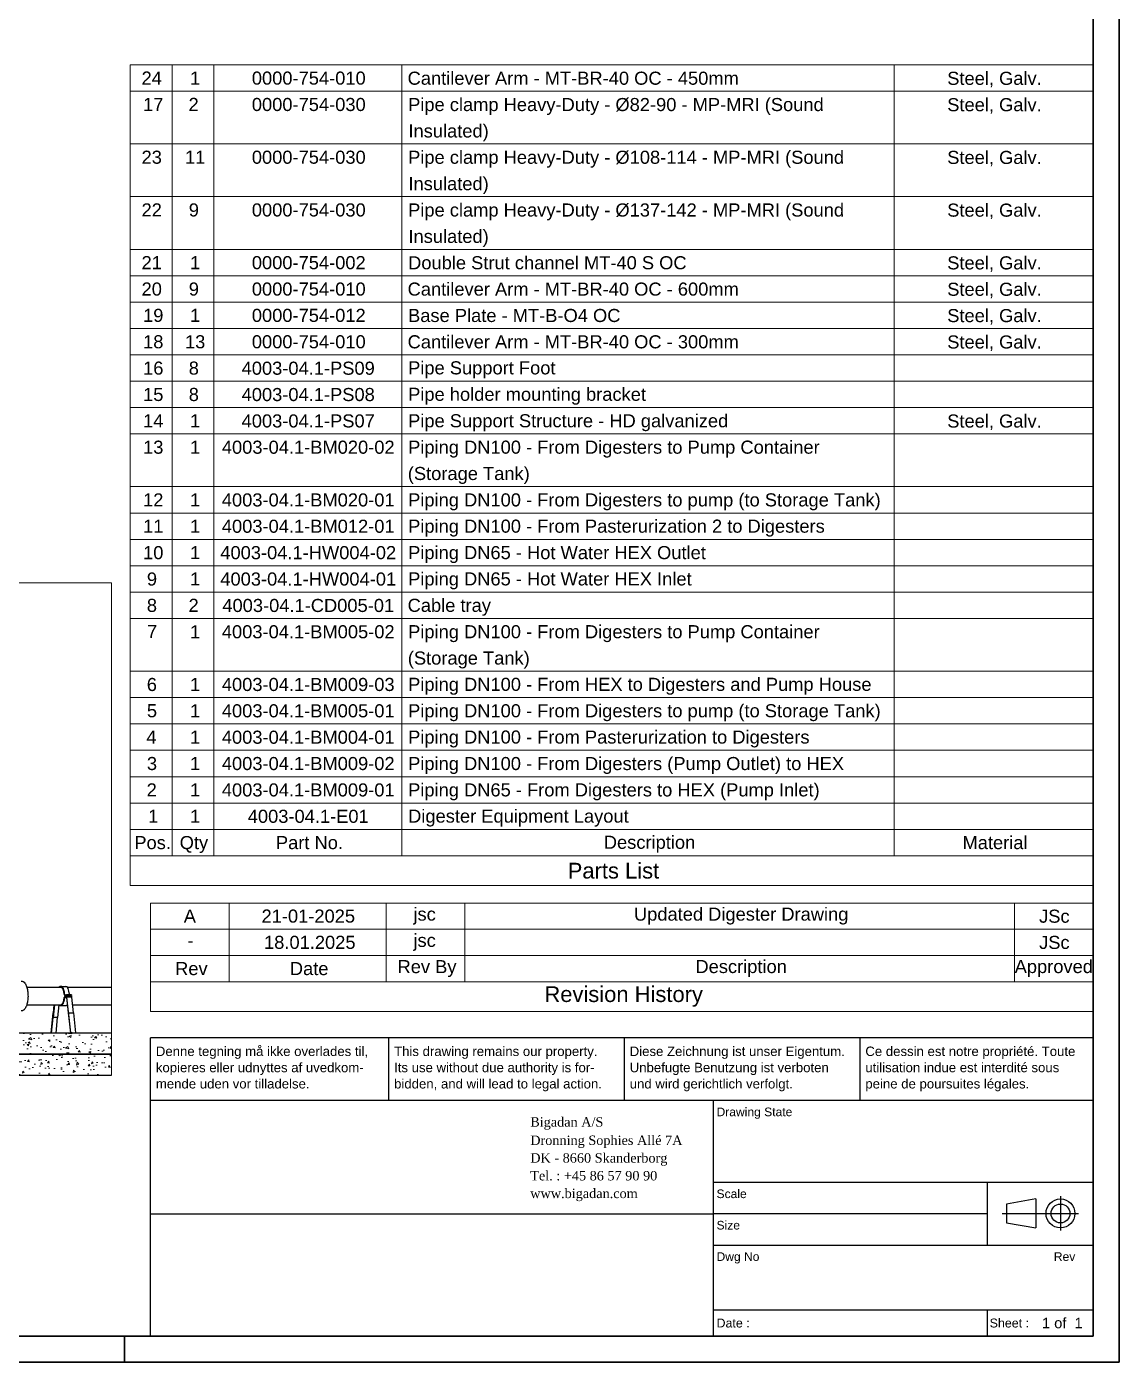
# Model space of a CAD drawing. Header units: millimetres. Extents: x 0 to 157650, y 0 to 89100.
# Drawn here: x 126350 to 157650, y 0 to 38265 of the extents above; entities that cross this region are included whole.
import ezdxf
from ezdxf.enums import TextEntityAlignment as Align

# ---------------------------------------------------------------- set-up
doc = ezdxf.new("R2018")
doc.units = ezdxf.units.MM
doc.header["$LTSCALE"] = 150
doc.layers.get('0').update_dxf_attribs({"lineweight": 18})
for name, color, linetype, lineweight in [('Border', 7, 'Continuous', 35), ('Hatch', 7, 'Continuous', 18), ('Symbol', 7, 'Continuous', 18), ('Title', 7, 'Continuous', 25), ('Visible', 7, 'Continuous', 25), ('Visible Narrow', 7, 'Continuous', 18)]:
    doc.layers.add(name, color=color, linetype=linetype, lineweight=lineweight)
doc.styles.add('Note Text', font='arial.ttf')
doc.styles.get("Standard").update_dxf_attribs({"font": 'arial.ttf'})
doc.styles.add('Text Style150', font='arial.ttf')
doc.styles.add('Text Style72', font='arial.ttf')
doc.styles.add('Text Style85', font='times.ttf')
doc.styles.add('Title', font='arial.ttf')
doc.styles.add('Title150', font='arial.ttf')
doc.styles.add('Title200', font='arial.ttf')

# ---------------------------------------------------------------- blocks, each defined once
blk = doc.blocks.new('Borders Bigadan Border')
at = {"layer": 'Border'}
for p, q in [((1051, 594), (1051, 0)), ((1046, 5), (1046, 589)), ((20, 5), (1046, 5)), ((861, 5), (861, 0)), ((1051, 0), (0, 0))]:
    blk.add_line(p, q, dxfattribs=at)
blk = doc.blocks.new('Title Blocks Title')
at = {"layer": 'Title'}
for p, q in [((205, 62), (25, 62)), ((25, 50), (25, 62)), ((70.5, 50), (70.5, 62)), ((115.5, 50), (115.5, 62)), ((160.5, 50), (160.5, 62)), ((205, 50), (25, 50)), ((25, 5), (25, 50)), ((132.5, 5), (132.5, 50)), ((205, 34.36), (132.5, 34.36)), ((184.74, 34.36), (184.74, 22.36)), ((25, 28.36), (132.5, 28.36)), ((184.74, 28.36), (132.5, 28.36)), ((132.5, 22.36), (205, 22.36)), ((132.5, 10), (205, 10)), ((184.74, 10), (184.74, 5))]:
    blk.add_line(p, q, dxfattribs=at)
at = {"layer": 'Title', "lineweight": 25}
for p, q in [((194.05, 31.19), (188.45, 30.23)), ((194.05, 31.19), (194.05, 25.67)), ((198.77, 31.7), (198.77, 25.16)), ((187.65, 28.43), (202.19, 28.43)), ((188.45, 30.23), (188.45, 26.63)), ((188.45, 26.63), (194.05, 25.67))]:
    blk.add_line(p, q, dxfattribs=at)
for radius in [2.76, 1.8]:
    blk.add_circle((198.77, 28.43), radius, dxfattribs=at)
at = {"layer": 'Title'}
for s, height, style, p in [('Denne tegning må ikke overlades til,', 1.8, 'Text Style72', (26, 58.5)), ('This drawing remains our property.', 1.8, 'Text Style72', (71.5, 58.5)), ('Diese Zeichnung ist unser Eigentum.', 1.8, 'Text Style72', (116.5, 58.5)), ('Ce dessin est notre propriété. Toute', 1.8, 'Text Style72', (161.5, 58.5)), ('kopieres eller udnyttes af uvedkom-', 1.8, 'Text Style72', (26, 55.4)), ('Its use without due authority is for-', 1.8, 'Text Style72', (71.5, 55.4)), ('Unbefugte Benutzung ist verboten', 1.8, 'Text Style72', (116.5, 55.4)), ('utilisation indue est interdité sous', 1.8, 'Text Style72', (161.5, 55.4)), ('mende uden vor tilladelse.', 1.8, 'Text Style72', (26, 52.3)), ('bidden, and will lead to legal action.', 1.8, 'Text Style72', (71.5, 52.3)), ('und wird gerichtlich verfolgt.', 1.8, 'Text Style72', (116.5, 52.3)), ('peine de poursuites légales.', 1.8, 'Text Style72', (161.5, 52.3)), ('Drawing State', 1.65, 'Title150', (133.08, 47)), ('Bigadan A/S', 1.8, 'Text Style85', (97.5, 45.01)), ('Dronning Sophies Allé 7A', 1.8, 'Text Style85', (97.5, 41.51)), ('DK - 8660 Skanderborg', 1.8, 'Text Style85', (97.5, 38.13)), ('Tel. : +45 86 57 90 90', 1.8, 'Text Style85', (97.5, 34.74)), ('www.bigadan.com', 1.8, 'Text Style85', (97.5, 31.36)), ('Scale', 1.65, 'Title150', (133.08, 31.36)), ('Size', 1.65, 'Title150', (133.08, 25.36)), ('Dwg No', 1.65, 'Title150', (133.08, 19.36)), ('Rev', 1.65, 'Title150', (197.5, 19.36))]:
    blk.add_text(s, height=height, dxfattribs=dict(at, style=style)).set_placement(p)
at = {"layer": 'Title', "style": 'Text Style150'}
for s, p in [('Date :', (133.08, 7.5)), ('Sheet :', (185.24, 7.5))]:
    blk.add_text(s, height=1.7, dxfattribs=at).set_placement(p, align=Align.MIDDLE_LEFT)
at = {"layer": 'Title', "style": 'Title200'}
blk.add_text('1 of  1', height=2, dxfattribs=at).set_placement((203, 7.5), align=Align.MIDDLE_RIGHT)
at = {"layer": 'Title', "color": 1, "true_color": 0xff0000, "insert": (169, 47.68), "char_height": 2.5, "width": 40, "attachment_point": 5, "style": 'Note Text'}
blk.add_mtext('\\fArial|b0|i0; ', dxfattribs=at)
at = {"layer": 'Title', "color": 1, "lineweight": 5, "true_color": 0xff0000, "flags": 253}
blk.add_attdef('STATUS', text='', height=6.2, dxfattribs=at).set_placement((169, 40.36), align=Align.MIDDLE_CENTER)
at = {"layer": 'Title', "lineweight": 30, "flags": 104}
for tag, height, p in [('Initial_View_Scale', 2.39, (158.62, 31.36)), ('Sheet_Size', 2.4, (158.62, 25.36)), ('REVISION_NUMBER', 3.5, (200, 15)), ('CREATION_DATE', 2, (157.5, 7.5))]:
    blk.add_attdef(tag, text='', height=height, dxfattribs=at).set_placement(p, align=Align.MIDDLE_CENTER)
for tag, p in [('PROJECT', (27.5, 24.3)), ('TITLE', (27.5, 17.3)), ('DESCRIPTION', (27.5, 10.3))]:
    blk.add_attdef(tag, text='', height=2.8, dxfattribs=at).set_placement(p, align=Align.TOP_LEFT)
blk.add_attdef('PART_NUMBER', text='', height=3.5, dxfattribs=at).set_placement((135.5, 15), align=Align.MIDDLE_LEFT)
blk = doc.blocks.new('Parts List')
at = {"layer": 'Symbol'}
for p, q in [((1046, 247.81), (862.1, 247.81)), ((862.1, 247.81), (862.1, 101.78)), ((870.1, 247.81), (870.1, 101.78)), ((878.1, 247.81), (878.1, 101.78)), ((914, 247.81), (914, 101.78)), ((1008, 247.81), (1008, 101.78)), ((1046, 247.81), (1046, 101.78)), ((1046, 242.78), (862.1, 242.78)), ((1046, 232.71), (862.1, 232.71)), ((1046, 222.64), (862.1, 222.64)), ((1046, 212.56), (862.1, 212.56)), ((1046, 207.53), (862.1, 207.53)), ((1046, 202.49), (862.1, 202.49)), ((1046, 197.46), (862.1, 197.46)), ((1046, 192.42), (862.1, 192.42)), ((1046, 187.39), (862.1, 187.39)), ((1046, 182.35), (862.1, 182.35)), ((1046, 177.32), (862.1, 177.32)), ((1046, 167.25), (862.1, 167.25)), ((1046, 162.21), (862.1, 162.21)), ((1046, 157.17), (862.1, 157.17)), ((1046, 152.14), (862.1, 152.14)), ((1046, 147.1), (862.1, 147.1)), ((1046, 142.07), (862.1, 142.07)), ((1046, 132), (862.1, 132)), ((1046, 126.96), (862.1, 126.96)), ((1046, 121.93), (862.1, 121.93)), ((1046, 116.89), (862.1, 116.89)), ((1046, 111.85), (862.1, 111.85)), ((1046, 106.82), (862.1, 106.82)), ((1046, 101.78), (862.1, 101.78)), ((862.1, 96.75), (862.1, 101.78)), ((870.1, 96.75), (870.1, 101.78)), ((878.1, 96.75), (878.1, 101.78)), ((914, 96.75), (914, 101.78)), ((1008, 96.75), (1008, 101.78)), ((1046, 96.75), (1046, 101.78)), ((862.1, 91.07), (862.1, 96.75)), ((1046, 96.75), (862.1, 96.75)), ((1046, 91.07), (1046, 96.75)), ((1046, 91.07), (862.1, 91.07))]:
    blk.add_line(p, q, dxfattribs=at)
at = {"layer": 'Symbol', "color": 7, "attachment_point": 7}
for s, insert, char_height, style in [('24', (864.27, 244.04), 2.5, 'Note Text'), ('1', (873.53, 244.04), 2.5, 'Note Text'), ('0000-754-010', (885.33, 244), 2.5, 'Note Text'), ('Cantilever Arm - MT-BR-40 OC - 450mm', (915.08, 243.98), 2.5, 'Note Text'), ('Steel, Galv.', (1018.14, 243.53), 2.5, 'Note Text'), ('17', (864.56, 239.01), 2.5, 'Note Text'), ('2', (873.24, 239.01), 2.5, 'Note Text'), ('0000-754-030', (885.33, 238.96), 2.5, 'Note Text'), ('Pipe clamp Heavy-Duty - Ø82-90 - MP-MRI (Sound ', (915.18, 238.23), 2.5, 'Note Text'), ('Steel, Galv.', (1018.14, 238.49), 2.5, 'Note Text'), ('Insulated)', (915.24, 233.19), 2.5, 'Note Text'), ('23', (864.27, 228.89), 2.5, 'Note Text'), ('11', (872.56, 228.93), 2.5, 'Note Text'), ('0000-754-030', (885.33, 228.89), 2.5, 'Note Text'), ('Pipe clamp Heavy-Duty - Ø108-114 - MP-MRI (Sound ', (915.18, 228.16), 2.5, 'Note Text'), ('Steel, Galv.', (1018.14, 228.42), 2.5, 'Note Text'), ('Insulated)', (915.24, 223.12), 2.5, 'Note Text'), ('22', (864.27, 218.86), 2.5, 'Note Text'), ('9', (873.29, 218.82), 2.5, 'Note Text'), ('0000-754-030', (885.33, 218.82), 2.5, 'Note Text'), ('Pipe clamp Heavy-Duty - Ø137-142 - MP-MRI (Sound ', (915.18, 218.09), 2.5, 'Note Text'), ('Steel, Galv.', (1018.14, 218.35), 2.5, 'Note Text'), ('Insulated)', (915.24, 213.05), 2.5, 'Note Text'), ('21', (864.27, 208.79), 2.5, 'Note Text'), ('1', (873.53, 208.79), 2.5, 'Note Text'), ('0000-754-002', (885.33, 208.75), 2.5, 'Note Text'), ('Double Strut channel MT-40 S OC', (915.18, 208.73), 2.5, 'Note Text'), ('Steel, Galv.', (1018.14, 208.28), 2.5, 'Note Text'), ('20', (864.27, 203.71), 2.5, 'Note Text'), ('9', (873.29, 203.71), 2.5, 'Note Text'), ('0000-754-010', (885.33, 203.71), 2.5, 'Note Text'), ('Cantilever Arm - MT-BR-40 OC - 600mm', (915.08, 203.7), 2.5, 'Note Text'), ('Steel, Galv.', (1018.14, 203.24), 2.5, 'Note Text'), ('19', (864.56, 198.68), 2.5, 'Note Text'), ('1', (873.53, 198.72), 2.5, 'Note Text'), ('0000-754-012', (885.33, 198.68), 2.5, 'Note Text'), ('Base Plate - MT-B-O4 OC', (915.17, 198.66), 2.5, 'Note Text'), ('Steel, Galv.', (1018.14, 198.21), 2.5, 'Note Text'), ('18', (864.56, 193.64), 2.5, 'Note Text'), ('13', (872.56, 193.64), 2.5, 'Note Text'), ('0000-754-010', (885.33, 193.64), 2.5, 'Note Text'), ('Cantilever Arm - MT-BR-40 OC - 300mm', (915.08, 193.63), 2.5, 'Note Text'), ('Steel, Galv.', (1018.14, 193.17), 2.5, 'Note Text'), ('Pipe Support Foot', (915.18, 187.94), 2.5, 'Note Text'), ('16', (864.56, 188.61), 2.5, 'Note Text'), ('8', (873.28, 188.61), 2.5, 'Note Text'), ('4003-04.1-PS09', (883.38, 188.59), 2.5, 'Note Text'), ('Pipe holder mounting bracket', (915.18, 182.89), 2.5, 'Note Text'), ('15', (864.56, 183.57), 2.5, 'Note Text'), ('8', (873.28, 183.57), 2.5, 'Note Text'), ('4003-04.1-PS08', (883.38, 183.56), 2.5, 'Note Text'), ('Pipe Support Structure - HD galvanized', (915.18, 177.83), 2.5, 'Note Text'), ('Steel, Galv.', (1018.14, 178.07), 2.5, 'Note Text'), ('14', (864.56, 178.58), 2.5, 'Note Text'), ('1', (873.53, 178.58), 2.5, 'Note Text'), ('4003-04.1-PS07', (883.38, 178.52), 2.5, 'Note Text'), ('13', (864.56, 173.5), 2.5, 'Note Text'), ('1', (873.53, 173.54), 2.5, 'Note Text'), ('4003-04.1-BM020-02', (879.6, 173.5), 2.5, 'Note Text'), ('Piping DN100 - From Digesters to Pump Container ', (915.18, 172.79), 2.5, 'Note Text'), ('(Storage Tank)', (915.12, 167.76), 2.5, 'Note Text'), ('12', (864.56, 163.47), 2.5, 'Note Text'), ('1', (873.53, 163.47), 2.5, 'Note Text'), ('4003-04.1-BM020-01', (879.6, 163.43), 2.5, 'Note Text'), ('Piping DN100 - From Digesters to pump (to Storage Tank)', (915.18, 162.72), 2.5, 'Note Text'), ('11', (864.56, 158.44), 2.5, 'Note Text'), ('1', (873.53, 158.44), 2.5, 'Note Text'), ('4003-04.1-BM012-01', (879.6, 158.4), 2.5, 'Note Text'), ('Piping DN100 - From Pasterurization 2 to Digesters', (915.18, 157.7), 2.5, 'Note Text'), ('10', (864.56, 153.36), 2.5, 'Note Text'), ('1', (873.53, 153.4), 2.5, 'Note Text'), ('4003-04.1-HW004-02', (879.31, 153.36), 2.5, 'Note Text'), ('Piping DN65 - Hot Water HEX Outlet', (915.18, 152.65), 2.5, 'Note Text'), ('9', (865.29, 148.32), 2.5, 'Note Text'), ('1', (873.53, 148.37), 2.5, 'Note Text'), ('4003-04.1-HW004-01', (879.31, 148.32), 2.5, 'Note Text'), ('Piping DN65 - Hot Water HEX Inlet', (915.18, 147.63), 2.5, 'Note Text'), ('8', (865.28, 143.29), 2.5, 'Note Text'), ('2', (873.24, 143.33), 2.5, 'Note Text'), ('4003-04.1-CD005-01', (879.7, 143.27), 2.5, 'Note Text'), ('Cable tray', (915.08, 142.58), 2.5, 'Note Text'), ('7', (865.31, 138.32), 2.5, 'Note Text'), ('1', (873.53, 138.29), 2.5, 'Note Text'), ('4003-04.1-BM005-02', (879.6, 138.25), 2.5, 'Note Text'), ('Piping DN100 - From Digesters to Pump Container ', (915.18, 137.54), 2.5, 'Note Text'), ('(Storage Tank)', (915.12, 132.51), 2.5, 'Note Text'), ('6', (865.27, 128.18), 2.5, 'Note Text'), ('1', (873.53, 128.22), 2.5, 'Note Text'), ('4003-04.1-BM009-03', (879.6, 128.18), 2.5, 'Note Text'), ('Piping DN100 - From HEX to Digesters and Pump House', (915.18, 127.49), 2.5, 'Note Text'), ('5', (865.29, 123.17), 2.5, 'Note Text'), ('1', (873.53, 123.19), 2.5, 'Note Text'), ('4003-04.1-BM005-01', (879.6, 123.15), 2.5, 'Note Text'), ('Piping DN100 - From Digesters to pump (to Storage Tank)', (915.18, 122.44), 2.5, 'Note Text'), ('4', (865.18, 118.16), 2.5, 'Note Text'), ('1', (873.53, 118.15), 2.5, 'Note Text'), ('4003-04.1-BM004-01', (879.6, 118.11), 2.5, 'Note Text'), ('Piping DN100 - From Pasterurization to Digesters', (915.18, 117.42), 2.5, 'Note Text'), ('3', (865.29, 113.08), 2.5, 'Note Text'), ('1', (873.53, 113.12), 2.5, 'Note Text'), ('4003-04.1-BM009-02', (879.6, 113.08), 2.5, 'Note Text'), ('Piping DN100 - From Digesters (Pump Outlet) to HEX', (915.18, 112.36), 2.5, 'Note Text'), ('2', (865.24, 108.08), 2.5, 'Note Text'), ('1', (873.53, 108.08), 2.5, 'Note Text'), ('4003-04.1-BM009-01', (879.6, 108.04), 2.5, 'Note Text'), ('Piping DN65 - From Digesters to HEX (Pump Inlet)', (915.18, 107.33), 2.5, 'Note Text'), ('1', (865.53, 103.05), 2.5, 'Note Text'), ('1', (873.53, 103.05), 2.5, 'Note Text'), ('4003-04.1-E01', (884.55, 103), 2.5, 'Note Text'), ('Digester Equipment Layout', (915.18, 102.32), 2.5, 'Note Text'), ('Pos.', (862.89, 97.98), 2.5, 'Note Text'), ('Qty', (871.55, 97.26), 2.5, 'Note Text'), ('Part No.', (889.93, 97.98), 2.5, 'Note Text'), ('Description', (952.55, 97.32), 2.5, 'Note Text'), ('Material', (1021.06, 97.98), 2.5, 'Note Text'), ('Parts List', (945.66, 92.36), 3, 'Title')]:
    blk.add_mtext(s, dxfattribs=dict(at, insert=insert, char_height=char_height, style=style))
blk = doc.blocks.new('Revision History')
at = {"layer": 'Symbol'}
for p, q in [((866, 87.72), (1046, 87.72)), ((866, 87.72), (866, 77.69)), ((881, 87.72), (881, 77.69)), ((911, 87.72), (911, 77.69)), ((926, 87.72), (926, 77.69)), ((1031, 87.72), (1031, 77.69)), ((1046, 87.72), (1046, 77.69)), ((866, 82.71), (1046, 82.71)), ((866, 77.69), (1046, 77.69)), ((866, 72.68), (866, 77.69)), ((881, 72.68), (881, 77.69)), ((911, 72.68), (911, 77.69)), ((926, 72.68), (926, 77.69)), ((1031, 72.68), (1031, 77.69)), ((1046, 72.68), (1046, 77.69)), ((866, 67.02), (866, 72.68)), ((866, 72.68), (1046, 72.68)), ((1046, 67.02), (1046, 72.68)), ((866, 67.02), (1046, 67.02))]:
    blk.add_line(p, q, dxfattribs=at)
at = {"layer": 'Symbol', "color": 7, "attachment_point": 7}
for s, insert, char_height, style in [('jsc', (916.2, 83.6), 2.5, 'Note Text'), ('Updated Digester Drawing', (958.31, 83.6), 2.5, 'Note Text'), ('A', (872.33, 83.97), 2.5, 'Note Text'), ('21-01-2025', (887.18, 83.94), 2.5, 'Note Text'), ('JSc', (1035.69, 83.92), 2.5, 'Note Text'), ('jsc', (916.2, 78.58), 2.5, 'Note Text'), ('-', (873.03, 79.3), 2.5, 'Note Text'), ('18.01.2025', (887.66, 78.93), 2.5, 'Note Text'), ('JSc', (1035.69, 78.91), 2.5, 'Note Text'), ('Rev By', (913.16, 73.57), 2.5, 'Note Text'), ('Description', (970.05, 73.59), 2.5, 'Note Text'), ('Approved', (1031.02, 73.59), 2.5, 'Note Text'), ('Rev', (870.68, 73.92), 2.5, 'Note Text'), ('Date', (892.59, 73.92), 2.5, 'Note Text'), ('Revision History', (941.21, 67.91), 3, 'Title')]:
    blk.add_mtext(s, dxfattribs=dict(at, insert=insert, char_height=char_height, style=style))

msp = doc.modelspace()

# ---------------------------------------------------------------- hatches: boundary and pattern name
at = {"layer": 'Hatch'}
h = msp.add_hatch(dxfattribs=at)
h.set_pattern_fill('AR-CONC', color=256, scale=80.749152, angle=120.0002, style=0)
h.set_pattern_definition([(170.00018, (0, 0), (-245.7093, 526.921), [60.5619, -666.1805]), (115.0002, (0, 0), (-469.9926, -400.7258), [48.4495, -532.9444]), (220.4516, (-20.5, 43.9), (-715.702, 126.1953), [51.4697, -566.1663]), (166.1844, (-139.86, -80.75), (-315.1477, 813.1573), [90.843, -999.271]), (216.6358, (-166.1, -13), (-1058.5757, 260.317), [77.2045, -849.25]), (111.1843, (-139.9, -80.75), (-1058.576, 260.317), [72.674, -799.4166]), (141.00018, (-145.27, 9.37), (40.5542, 579.9778), [60.5619, -666.1805]), (86.0002, (-145.3, 9.37), (-605.3405, -122.6257), [48.4495, -532.9444]), (191.4516, (-141.9, 57.7), (-564.7863, 457.352), [51.4697, -566.1663]), (157.50018, (0, 0), (-237.7045, -125.90172), [0, -526.4845, 0, -541.0193, 0, -534.9631]), (127.50018, (0, 0), (-382.0286, 24.72345), [0, -308.4618, 0, -514.3721, 0, -203.8916]), (87.50018, (90.04, -155.95), (-199.7569, 382.4122), [0, -201.8729, 0, -629.8434, 0, -835.7537]), (77.50018, (130.4, -225.88), (-305.4643, 367.409), [0, -262.4347, 0, -418.2806, 0, -593.5063])])
h.paths.add_polyline_path([(128777, 9430), (128777, 8830), (124973, 8830), (124973, 9130), (124973, 9430), (125974, 9430), (126008, 9430)])
h = msp.add_hatch(dxfattribs=at)
h.set_pattern_fill('AR-CONC', color=256, scale=80.749152, angle=30, style=0)
h.set_pattern_definition([(80.00002, (0, 0), (526.9217, 245.7079), [60.5619, -666.1805]), (25, (0, 0), (-400.7245, 469.9937), [48.4495, -532.9444]), (130.45147, (43.9, 20.5), (126.1972, 715.7016), [51.4697, -566.1663]), (76.1842, (-80.75, 139.86), (813.158, 315.1455), [90.843, -999.271]), (126.63566, (-13, 166.1), (260.32, 1058.575), [77.2045, -849.25]), (21.1842, (-80.75, 139.9), (260.32, 1058.575), [72.674, -799.4166]), (51.00002, (9.37, 145.27), (579.9777, -40.5558), [60.5619, -666.1805]), (356, (9.37, 145.3), (-122.624, 605.3408), [48.4495, -532.9444]), (101.45147, (57.7, 141.9), (457.3536, 564.785), [51.4697, -566.1663]), (67.50002, (0, 0), (-125.9011, 237.70483), [0, -526.4845, 0, -541.0193, 0, -534.9631]), (37.50002, (0, 0), (24.7245, 382.02855), [0, -308.4618, 0, -514.3721, 0, -203.8916]), (357.50002, (-155.95, -90.04), (382.41275, 199.7559), [0, -201.8729, 0, -629.8434, 0, -835.7537]), (347.50002, (-225.88, -130.4), (367.4098, 305.4633), [0, -262.4347, 0, -418.2806, 0, -593.5063])])
h.paths.add_polyline_path([(128777, 8830), (128777, 8230), (124973, 8230), (124973, 8530), (124973, 8830)])

# ---------------------------------------------------------------- linework, layer by layer
at = {"layer": 'Visible', "color": 9, "true_color": 0xc0c0c0}
for p, q in [((126352, 10747), (127329, 10747)), ((127329, 10771), (127467, 10771)), ((127512, 10747), (128777, 10747)), ((127446, 10528), (127494, 10528)), ((127494, 10504), (127446, 10504)), ((127446, 10486), (127494, 10486)), ((127494, 10462), (127446, 10462)), ((127497, 10462), (127449, 10462)), ((127449, 10462), (127449, 10450)), ((127449, 10450), (127493, 10450)), ((127493, 10450), (127554, 9879)), ((127631, 10528), (127494, 10528)), ((127494, 10504), (127494, 10528)), ((127494, 10504), (127631, 10504)), ((127631, 10486), (127494, 10486)), ((127494, 10462), (127494, 10486)), ((127635, 10462), (127497, 10462)), ((127545, 10010), (127497, 10462)), ((127631, 10528), (127631, 10504)), ((127631, 10486), (127631, 10462)), ((127635, 10462), (127682, 10013)), ((126352, 10243), (127329, 10243)), ((127048, 9442), (127109, 10013)), ((127143, 10243), (127105, 9879)), ((127109, 10013), (127113, 10010)), ((127109, 10013), (127114, 10013)), ((127113, 10010), (127138, 10243)), ((127242, 9879), (127281, 10243)), ((127329, 10219), (127467, 10219)), ((127512, 10243), (127515, 10243)), ((127550, 10013), (127545, 10010)), ((127610, 9442), (127550, 10013)), ((127550, 10013), (127687, 10013)), ((127658, 10243), (128777, 10243)), ((127687, 10013), (127748, 9442)), ((127100, 9882), (127052, 9430)), ((127105, 9879), (127100, 9882)), ((127242, 9879), (127105, 9879)), ((127190, 9430), (127237, 9879)), ((127554, 9879), (127559, 9882)), ((127559, 9879), (127554, 9879)), ((127559, 9882), (127607, 9430)), ((128777, 9430), (124973, 9430)), ((127004, 9442), (127048, 9442)), ((127004, 9430), (127004, 9442)), ((127654, 9442), (127610, 9442)), ((127654, 9430), (127654, 9442)), ((127654, 9442), (127792, 9442)), ((127792, 9442), (127792, 9430)), ((124973, 8830), (128777, 8830)), ((128777, 8830), (124973, 8830)), ((124973, 8230), (128777, 8230))]:
    msp.add_line(p, q, dxfattribs=at)
for centre, major_axis, start_param, end_param in [((127329, 10495), (0, 276), 4.903261, 6.70295), ((127329, 10495), (0, 252), 4.903261, 6.283185), ((127467, 10495), (0, 276), 4.903261, 6.283185), ((127329, 10495), (0, -276), 5.863421, 7.663109), ((127329, 10495), (0, -252), 0, 1.379924), ((127446, 10552), (0, -48), 4.903261, 6.283185), ((127446, 10438), (0, 48), 0, 1.379924), ((127446, 10552), (0, -24), 4.903261, 6.283185), ((127446, 10438), (0, 24), 0, 1.379924), ((127584, 10552), (0, -24), 4.903261, 6.283185), ((127467, 10495), (0, -276), 0, 0.453229)]:
    msp.add_ellipse(centre, major_axis=major_axis, ratio=0.39652, start_param=start_param, end_param=end_param, dxfattribs=at)
msp.add_open_spline([(126196, 10923), (126214, 10923), (126233, 10917), (126268, 10897), (126285, 10880), (126318, 10834), (126334, 10802), (126359, 10730), (126369, 10689), (126382, 10604), (126386, 10559), (126388, 10470), (126386, 10425), (126376, 10339), (126368, 10297), (126347, 10222), (126334, 10188), (126301, 10129), (126282, 10105), (126240, 10075), (126218, 10068), (126196, 10068)], degree=3, knots=[0.064761, 0.064761, 0.064761, 0.064761, 0.289392, 0.289392, 0.565888, 0.565888, 0.914198, 0.914198, 1.255611, 1.255611, 1.588087, 1.588087, 1.917875, 1.917875, 2.249077, 2.249077, 2.586809, 2.586809, 2.936684, 2.936684, 3.206354, 3.206354, 3.206354, 3.206354], dxfattribs=at)
at = {"layer": 'Visible Narrow', "color": 9, "true_color": 0xc0c0c0}
for p, q in [((126008, 22336), (128777, 22336)), ((128777, 22336), (128777, 10747)), ((128777, 10243), (128777, 10747)), ((128777, 10243), (128777, 9430)), ((128777, 9430), (128777, 8830)), ((128777, 8830), (128777, 8230))]:
    msp.add_line(p, q, dxfattribs=at)

# ---------------------------------------------------------------- block references
at = {"xscale": 150, "yscale": 150, "zscale": 150}
msp.add_blockref('Borders Bigadan Border', (0, 0), dxfattribs=at)
ref = msp.add_blockref('Title Blocks Title', (126150, 0), dxfattribs=dict(xscale=150, yscale=150, zscale=150))
lines = msp.add_mtext('4003-04.1-A01', dxfattribs={"layer": 'Title', "insert": (146475, 2250), "char_height": 2.5, "attachment_point": 1})
ref.add_attrib('PART_NUMBER', '', (146475, 2250), dxfattribs={"flags": 104}).embed_mtext(lines)
lines = msp.add_mtext('13-11-2024', dxfattribs={"layer": 'Title', "insert": (149775, 1125), "char_height": 2.5, "attachment_point": 1})
ref.add_attrib('CREATION_DATE', '', (149775, 1125), dxfattribs={"flags": 104}).embed_mtext(lines)
lines = msp.add_mtext('Area 04.1', dxfattribs={"layer": 'Title', "insert": (130275, 2595), "char_height": 2.5, "attachment_point": 1})
ref.add_attrib('TITLE', '', (130275, 2595), dxfattribs={"flags": 104}).embed_mtext(lines)
lines = msp.add_mtext('Digester Area', dxfattribs={"layer": 'Title', "insert": (130275, 1545), "char_height": 2.5, "attachment_point": 1})
ref.add_attrib('DESCRIPTION', '', (130275, 1545), dxfattribs={"flags": 104}).embed_mtext(lines)
lines = msp.add_mtext('4003 - Nurmo Bioenergia', dxfattribs={"layer": 'Title', "insert": (130275, 3645), "char_height": 2.5, "attachment_point": 1})
ref.add_attrib('PROJECT', '', (130275, 3645), dxfattribs={"flags": 104}).embed_mtext(lines)
lines = msp.add_mtext('A1.0 (594x1051 mm)', dxfattribs={"layer": 'Title', "insert": (149943, 3804), "char_height": 2.5, "attachment_point": 1})
ref.add_attrib('Sheet_Size', '', (149943, 3804), dxfattribs={"flags": 104}).embed_mtext(lines)
lines = msp.add_mtext('1 : 150', dxfattribs={"layer": 'Title', "insert": (149943, 4704), "char_height": 2.5, "attachment_point": 1})
ref.add_attrib('Initial_View_Scale', '', (149943, 4704), dxfattribs={"flags": 104}).embed_mtext(lines)
lines = msp.add_mtext('A', dxfattribs={"layer": 'Title', "insert": (156150, 2250), "char_height": 2.5, "attachment_point": 1})
ref.add_attrib('REVISION_NUMBER', '', (156150, 2250), dxfattribs={"flags": 104}).embed_mtext(lines)
at = {"layer": 'Symbol', "xscale": 150, "yscale": 150, "zscale": 150}
for name in ['Parts List', 'Revision History']:
    msp.add_blockref(name, (0, 0), dxfattribs=at)

doc.saveas('drawing.dxf')
